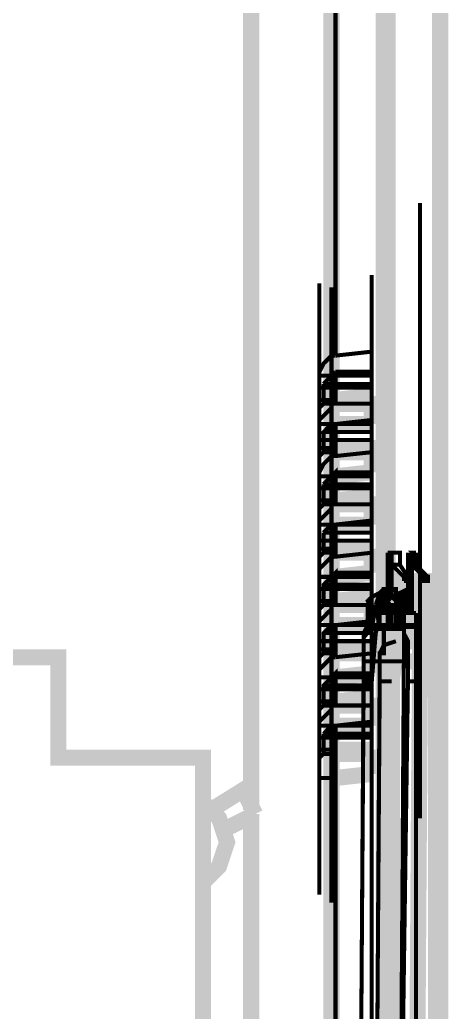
# Model space of a CAD drawing. Header units: metres. Extents: x 2999 to 3164, y 1641 to 1678.
# Drawn here: x 3015.223 to 3015.553, y 1650.656 to 1651.42 of the extents above; entities that cross this region are included whole.
import ezdxf

# ---------------------------------------------------------------- set-up
doc = ezdxf.new("R2010")
doc.units = ezdxf.units.M
doc.layers.add('BLACK', color=7, linetype='Continuous')

msp = doc.modelspace()

# ---------------------------------------------------------------- linework, layer by layer
at = {"layer": 'BLACK'}
for points, const_width in [([(3015.46345, 1652.54488), (3015.46345, 1650.35296)], 0.01238), ([(3015.51304, 1652.5263), (3015.5099, 1652.52316), (3015.5099, 1652.51394), (3015.50675, 1652.47993), (3015.50675, 1650.19818), (3015.5099, 1650.16717), (3015.51304, 1650.1548), (3015.54713, 1650.15795)], 0.01238), ([(3015.54713, 1650.42099), (3015.54713, 1652.50772)], 0.01238), ([(3015.50675, 1652.47993), (3015.50375, 1652.47993), (3015.50375, 1650.19818), (3015.50675, 1650.19818)], 0.01238), ([(3015.40157, 1652.43033), (3015.40157, 1650.81123)], 0.01238), ([(3015.46652, 1651.16101), (3015.46652, 1651.50459), (3015.49446, 1651.50773)], 0.0031), ([(3015.53155, 1650.80494), (3015.53155, 1651.27863)], 0.0031), ([(3015.49446, 1650.7492), (3015.49446, 1651.22297)], 0.0031), ([(3015.45416, 1651.21675), (3015.45416, 1650.74612)], 0.0031), ([(3015.46345, 1651.21368), (3015.46345, 1650.73998)], 0.0031), ([(3015.46652, 1651.16101), (3015.46345, 1651.16101), (3015.46038, 1651.15794), (3015.4573, 1651.15487), (3015.45416, 1651.14858), (3015.45416, 1651.14558)], 0.0031), ([(3015.49446, 1651.16409), (3015.46652, 1651.16101)], 0.0031), ([(3015.49446, 1651.16409), (3015.49446, 1651.13007)], 0.0031), ([(3015.49446, 1651.14558), (3015.45416, 1651.14558)], 0.0031), ([(3015.45416, 1651.14558), (3015.45416, 1651.13629)], 0.0031), ([(3015.46652, 1651.14858), (3015.46345, 1651.14558), (3015.46038, 1651.14244), (3015.4573, 1651.13929)], 0.0031), ([(3015.46652, 1651.14858), (3015.46652, 1651.12393)], 0.0031), ([(3015.46652, 1651.14858), (3015.49446, 1651.14858)], 0.0031), ([(3015.4573, 1651.12393), (3015.4573, 1651.13929)], 0.0031), ([(3015.49446, 1651.13929), (3015.4573, 1651.13929)], 0.0031), ([(3015.49446, 1651.13629), (3015.45416, 1651.13629), (3015.45416, 1651.12693), (3015.46652, 1651.12693)], 0.0031), ([(3015.46652, 1651.12693), (3015.49446, 1651.13007)], 0.01238), ([(3015.49446, 1651.13007), (3015.49446, 1651.10835)], 0.01238), ([(3015.4573, 1651.12393), (3015.45416, 1651.12078), (3015.45416, 1651.10835)], 0.0031), ([(3015.46652, 1651.12393), (3015.46345, 1651.12393), (3015.46345, 1651.12078), (3015.46038, 1651.11771), (3015.4573, 1651.11464), (3015.45416, 1651.11149), (3015.45416, 1651.10835)], 0.0031), ([(3015.46652, 1651.12393), (3015.4573, 1651.12393)], 0.0031), ([(3015.49446, 1651.12393), (3015.46652, 1651.12393)], 0.01238), ([(3015.49446, 1651.12393), (3015.46652, 1651.12393)], 0.0031), ([(3015.46652, 1651.10835), (3015.45416, 1651.10835)], 0.0031), ([(3015.49446, 1651.10835), (3015.45416, 1651.10835)], 0.0031), ([(3015.45416, 1651.09606), (3015.49446, 1651.09606), (3015.49446, 1651.10835)], 0.0031), ([(3015.45416, 1651.10835), (3015.45416, 1651.09606)], 0.0031), ([(3015.49446, 1651.11149), (3015.46652, 1651.10835), (3015.46345, 1651.10835), (3015.46345, 1651.10535), (3015.46038, 1651.10535), (3015.4573, 1651.1022), (3015.49446, 1651.1022)], 0.0031), ([(3015.49446, 1651.10835), (3015.46652, 1651.10835)], 0.01238), ([(3015.46652, 1651.10835), (3015.46652, 1651.0837)], 0.0031), ([(3015.4573, 1651.0867), (3015.4573, 1651.1022)], 0.0031), ([(3015.45416, 1651.09606), (3015.45416, 1651.08984)], 0.0031), ([(3015.49446, 1651.07126), (3015.49446, 1651.08984), (3015.46652, 1651.08984)], 0.01238), ([(3015.49446, 1651.0867), (3015.46652, 1651.0867)], 0.01238), ([(3015.49446, 1651.09606), (3015.49446, 1651.08984)], 0.0031), ([(3015.46652, 1651.08984), (3015.45416, 1651.08984)], 0.0031), ([(3015.46652, 1651.0867), (3015.4573, 1651.0867), (3015.45416, 1651.0837), (3015.45416, 1651.06812), (3015.46652, 1651.06812)], 0.0031), ([(3015.49446, 1651.0867), (3015.46652, 1651.0837), (3015.46345, 1651.0837), (3015.46038, 1651.08055), (3015.4573, 1651.07741), (3015.45416, 1651.07126), (3015.45416, 1651.06812)], 0.0031), ([(3015.46652, 1651.04647), (3015.46652, 1651.07126), (3015.46345, 1651.06812), (3015.46038, 1651.06505), (3015.4573, 1651.06197)], 0.0031), ([(3015.49446, 1651.07126), (3015.46652, 1651.06812)], 0.01238), ([(3015.46652, 1651.07126), (3015.49446, 1651.07126)], 0.0031), ([(3015.49446, 1651.07126), (3015.49446, 1651.05261)], 0.0031), ([(3015.49446, 1651.06812), (3015.45416, 1651.06812)], 0.0031), ([(3015.45416, 1651.06812), (3015.45416, 1651.0589)], 0.0031), ([(3015.4573, 1651.06197), (3015.4573, 1651.04647), (3015.45416, 1651.04332), (3015.45416, 1651.03096)], 0.0031), ([(3015.49446, 1651.06197), (3015.4573, 1651.06197)], 0.0031), ([(3015.45416, 1651.0589), (3015.45416, 1651.04961)], 0.0031), ([(3015.49446, 1651.0589), (3015.45416, 1651.0589)], 0.0031), ([(3015.46652, 1651.04961), (3015.49446, 1651.05261)], 0.01238), ([(3015.49446, 1651.05261), (3015.49446, 1651.03096)], 0.01238), ([(3015.46652, 1651.04961), (3015.45416, 1651.04961)], 0.0031), ([(3015.46652, 1651.04647), (3015.46345, 1651.04647), (3015.46345, 1651.04332), (3015.46038, 1651.04032), (3015.4573, 1651.03718), (3015.45416, 1651.0341), (3015.45416, 1651.03096), (3015.49446, 1651.03096)], 0.0031), ([(3015.46652, 1651.04647), (3015.4573, 1651.04647)], 0.0031), ([(3015.49446, 1651.04647), (3015.46652, 1651.04647)], 0.01238), ([(3015.49446, 1651.04647), (3015.46652, 1651.04647)], 0.0031), ([(3015.45416, 1651.03096), (3015.45416, 1651.01867), (3015.49446, 1651.01867)], 0.0031), ([(3015.46652, 1651.03096), (3015.45416, 1651.03096)], 0.0031), ([(3015.46652, 1651.03096), (3015.46345, 1651.03096), (3015.46345, 1651.02796), (3015.46038, 1651.02796), (3015.4573, 1651.02481)], 0.0031), ([(3015.49446, 1651.03096), (3015.46652, 1651.03096)], 0.01238), ([(3015.46652, 1651.03096), (3015.49446, 1651.0341)], 0.0031), ([(3015.49446, 1651.00931), (3015.46652, 1651.00624), (3015.46652, 1651.03096)], 0.0031), ([(3015.49446, 1651.01238), (3015.49446, 1651.03096)], 0.0031), ([(3015.49446, 1651.02481), (3015.4573, 1651.02481)], 0.0031), ([(3015.46652, 1651.00931), (3015.4573, 1651.00931), (3015.4573, 1651.02481)], 0.0031), ([(3015.45416, 1651.01867), (3015.45416, 1651.01238), (3015.46652, 1651.01238)], 0.0031), ([(3015.46652, 1651.01238), (3015.49446, 1651.01238)], 0.01238), ([(3015.49446, 1651.01238), (3015.49446, 1650.99387)], 0.01238), ([(3015.4573, 1651.00931), (3015.45416, 1651.00624), (3015.45416, 1650.99073)], 0.0031), ([(3015.49446, 1651.00931), (3015.46652, 1651.00931)], 0.01238), ([(3015.50675, 1651.00931), (3015.50675, 1650.98144), (3015.50375, 1650.98144), (3015.50375, 1650.96293), (3015.50061, 1650.96293), (3015.50061, 1650.95979), (3015.49753, 1650.94743), (3015.49446, 1650.91019), (3015.49446, 1650.46751), (3015.49753, 1650.43028), (3015.50061, 1650.41791), (3015.50061, 1650.41484), (3015.52848, 1650.41484), (3015.52848, 1650.96293)], 0.0031), ([(3015.51919, 1650.98758), (3015.51919, 1650.99073), (3015.5099, 1651.00002), (3015.5099, 1651.00931), (3015.50675, 1651.00931)], 0.0031), ([(3015.50675, 1651.00931), (3015.5099, 1651.00931)], 0.0031), ([(3015.52233, 1650.98144), (3015.52233, 1650.96293), (3015.51304, 1650.96293), (3015.51304, 1650.98144), (3015.5099, 1650.98144), (3015.5099, 1651.00931)], 0.0031), ([(3015.5099, 1650.98144), (3015.5099, 1651.00931), (3015.51611, 1651.00931), (3015.51611, 1651.00002), (3015.52233, 1650.99073), (3015.52233, 1650.98758)], 0.0031), ([(3015.5099, 1651.00931), (3015.51611, 1651.00931)], 0.0031), ([(3015.5254, 1651.00931), (3015.5254, 1650.98144), (3015.51919, 1650.97837)], 0.0031), ([(3015.52233, 1651.00931), (3015.52233, 1650.98144)], 0.0031), ([(3015.5254, 1651.00002), (3015.5254, 1651.00931), (3015.52848, 1651.00931)], 0.0031), ([(3015.52848, 1651.00931), (3015.5254, 1651.00931)], 0.0031), ([(3015.5254, 1650.97522), (3015.5254, 1651.00931)], 0.0031), ([(3015.52848, 1651.00002), (3015.52848, 1651.00931)], 0.0031), ([(3015.46652, 1651.00624), (3015.46345, 1651.00624), (3015.46038, 1651.00316), (3015.4573, 1651.00002), (3015.45416, 1650.99687), (3015.45416, 1650.99073), (3015.49446, 1650.99073)], 0.0031), ([(3015.5099, 1651.00002), (3015.51611, 1651.00002)], 0.0031), ([(3015.52848, 1651.00002), (3015.5254, 1651.00002), (3015.53469, 1650.99073)], 0.0031), ([(3015.53769, 1650.99073), (3015.52848, 1651.00002)], 0.0031), ([(3015.46652, 1650.96908), (3015.46652, 1650.99387), (3015.46345, 1650.99073), (3015.46038, 1650.98758), (3015.4573, 1650.98458), (3015.4573, 1650.96908), (3015.45416, 1650.96593), (3015.45416, 1650.95357)], 0.0031), ([(3015.49446, 1650.99387), (3015.46652, 1650.99073)], 0.01238), ([(3015.46652, 1650.99387), (3015.49446, 1650.99387)], 0.0031), ([(3015.49446, 1650.99387), (3015.49446, 1650.97522)], 0.0031), ([(3015.51304, 1650.43342), (3015.5099, 1650.46751), (3015.5099, 1650.91019), (3015.51304, 1650.93499), (3015.51611, 1650.9505), (3015.51919, 1650.9505), (3015.51919, 1650.98758), (3015.5254, 1650.98758), (3015.5254, 1650.9505)], 0.01238), ([(3015.54084, 1650.98758), (3015.54084, 1650.9505), (3015.54398, 1650.93814), (3015.54398, 1650.43957), (3015.54084, 1650.42728), (3015.51611, 1650.42728)], 0.01238), ([(3015.51919, 1650.98758), (3015.52233, 1650.98758)], 0.01238), ([(3015.52233, 1650.98758), (3015.5254, 1650.98758), (3015.5254, 1650.9505)], 0.01238), ([(3015.53769, 1650.98758), (3015.54084, 1650.98758)], 0.01238), ([(3015.54084, 1650.9505), (3015.54084, 1650.98758), (3015.53769, 1650.98758)], 0.01238), ([(3015.54084, 1650.98758), (3015.53769, 1650.98758)], 0.01238), ([(3015.53769, 1650.9505), (3015.53769, 1650.98758)], 0.01238), ([(3015.46652, 1650.99073), (3015.45416, 1650.99073)], 0.0031), ([(3015.45416, 1650.99073), (3015.45416, 1650.98144)], 0.0031), ([(3015.49446, 1650.98458), (3015.4573, 1650.98458)], 0.0031), ([(3015.51919, 1650.99073), (3015.52233, 1650.99073)], 0.0031), ([(3015.51919, 1650.98758), (3015.52233, 1650.98758)], 0.0031), ([(3015.53769, 1650.98758), (3015.53469, 1650.98758)], 0.0031), ([(3015.45416, 1650.98144), (3015.45416, 1650.97222)], 0.0031), ([(3015.49446, 1650.98144), (3015.45416, 1650.98144)], 0.0031), ([(3015.46652, 1650.97222), (3015.49446, 1650.97522)], 0.01238), ([(3015.49446, 1650.97522), (3015.49446, 1650.95357)], 0.01238), ([(3015.50061, 1650.97837), (3015.49446, 1650.97522), (3015.49132, 1650.97222), (3015.49446, 1650.96593), (3015.50061, 1650.96293)], 0.0031), ([(3015.49132, 1650.96908), (3015.49446, 1650.96908), (3015.49753, 1650.96593), (3015.50061, 1650.96293), (3015.50675, 1650.96593), (3015.50675, 1650.97522), (3015.50061, 1650.97837)], 0.0031), ([(3015.49753, 1650.96908), (3015.49753, 1650.96593), (3015.50061, 1650.96593), (3015.50375, 1650.96293), (3015.50675, 1650.96293), (3015.50675, 1650.96593), (3015.5099, 1650.96593), (3015.5099, 1650.96908), (3015.51304, 1650.96908), (3015.51304, 1650.97222), (3015.5099, 1650.97522), (3015.5099, 1650.97837), (3015.50375, 1650.97837)], 0.0031), ([(3015.50675, 1650.97837), (3015.50061, 1650.97522), (3015.49753, 1650.96908)], 0.0031), ([(3015.50061, 1650.97837), (3015.49753, 1650.96908)], 0.0031), ([(3015.51304, 1650.98144), (3015.50675, 1650.97837), (3015.50375, 1650.97837), (3015.5099, 1650.98144)], 0.0031), ([(3015.50061, 1650.97837), (3015.50375, 1650.98144)], 0.0031), ([(3015.50061, 1650.97837), (3015.50675, 1650.98144)], 0.0031), ([(3015.50061, 1650.97837), (3015.50061, 1650.96293)], 0.0031), ([(3015.50061, 1650.97837), (3015.50375, 1650.97837), (3015.50375, 1650.96293), (3015.51304, 1650.96293)], 0.0031), ([(3015.50375, 1650.97837), (3015.50061, 1650.97837)], 0.0031), ([(3015.51611, 1650.97837), (3015.5099, 1650.97522), (3015.50675, 1650.97222), (3015.5099, 1650.96593), (3015.51611, 1650.96293)], 0.0031), ([(3015.51304, 1650.97522), (3015.50675, 1650.97837)], 0.0031), ([(3015.5099, 1650.96908), (3015.51304, 1650.96593), (3015.51611, 1650.96293), (3015.52233, 1650.96593), (3015.52233, 1650.97522), (3015.51611, 1650.97837)], 0.0031), ([(3015.51919, 1650.97837), (3015.51611, 1650.97837), (3015.51304, 1650.96908)], 0.0031), ([(3015.51919, 1650.97837), (3015.51611, 1650.97522), (3015.51304, 1650.96908)], 0.0031), ([(3015.51611, 1650.97837), (3015.52233, 1650.98144)], 0.0031), ([(3015.51611, 1650.97837), (3015.52233, 1650.98144)], 0.0031), ([(3015.51611, 1650.97837), (3015.51611, 1650.96293)], 0.0031), ([(3015.51919, 1650.97837), (3015.51611, 1650.97837)], 0.0031), ([(3015.51919, 1650.97837), (3015.5254, 1650.98144)], 0.0031), ([(3015.51919, 1650.96293), (3015.51919, 1650.97837)], 0.0031), ([(3015.5254, 1650.97522), (3015.52233, 1650.97837), (3015.51919, 1650.97837)], 0.0031), ([(3015.5254, 1650.97522), (3015.51919, 1650.97837)], 0.0031), ([(3015.46652, 1650.97222), (3015.45416, 1650.97222)], 0.0031), ([(3015.46652, 1650.96908), (3015.46345, 1650.96908), (3015.46345, 1650.96593), (3015.46038, 1650.96293), (3015.4573, 1650.95979), (3015.45416, 1650.95664), (3015.45416, 1650.95357)], 0.0031), ([(3015.46652, 1650.96908), (3015.4573, 1650.96908)], 0.0031), ([(3015.49446, 1650.96908), (3015.46652, 1650.96908)], 0.01238), ([(3015.49446, 1650.96908), (3015.46652, 1650.96908)], 0.0031), ([(3015.49132, 1650.96908), (3015.49446, 1650.96593), (3015.50061, 1650.96293)], 0.0031), ([(3015.49132, 1650.9505), (3015.49132, 1650.96908)], 0.0031), ([(3015.49446, 1650.9505), (3015.49446, 1650.96908)], 0.0031), ([(3015.50375, 1650.96293), (3015.51304, 1650.96908)], 0.0031), ([(3015.5099, 1650.96908), (3015.50675, 1650.96908)], 0.0031), ([(3015.50675, 1650.96908), (3015.5099, 1650.96593), (3015.51611, 1650.96293)], 0.0031), ([(3015.50675, 1650.9505), (3015.50675, 1650.96908)], 0.0031), ([(3015.5099, 1650.96908), (3015.5099, 1650.9505), (3015.5099, 1650.95357), (3015.52233, 1650.95357)], 0.0031), ([(3015.51304, 1650.96908), (3015.51304, 1650.95357), (3015.51611, 1650.95357), (3015.51611, 1650.96293)], 0.0031), ([(3015.51304, 1650.96908), (3015.51304, 1650.96593), (3015.51611, 1650.96593), (3015.51611, 1650.96293), (3015.52233, 1650.96293), (3015.52233, 1650.96593), (3015.5254, 1650.96593)], 0.0031), ([(3015.51304, 1650.9505), (3015.51304, 1650.96908)], 0.0031), ([(3015.51304, 1650.96908), (3015.51611, 1650.96908)], 0.0031), ([(3015.5254, 1650.96593), (3015.5254, 1650.97522)], 0.0031), ([(3015.49132, 1650.96293), (3015.49132, 1650.95357), (3015.48824, 1650.94743), (3015.48824, 1650.91019)], 0.0031), ([(3015.50061, 1650.96293), (3015.49132, 1650.96293), (3015.49132, 1650.95357), (3015.48824, 1650.94743), (3015.48824, 1650.91019)], 0.0031), ([(3015.49446, 1650.96293), (3015.49446, 1650.9505), (3015.49132, 1650.9505)], 0.0031), ([(3015.50061, 1650.96293), (3015.50061, 1650.95979), (3015.49753, 1650.94743), (3015.49446, 1650.91019)], 0.0031), ([(3015.50061, 1650.96293), (3015.50061, 1650.9505), (3015.5099, 1650.9505), (3015.5099, 1650.96293)], 0.0031), ([(3015.50061, 1650.96293), (3015.50375, 1650.96293)], 0.0031), ([(3015.52848, 1650.91019), (3015.52233, 1650.91019), (3015.52233, 1650.94121), (3015.51919, 1650.94743), (3015.51919, 1650.96293), (3015.51611, 1650.96293)], 0.0031), ([(3015.52233, 1650.91019), (3015.52233, 1650.94121), (3015.51919, 1650.94743), (3015.51919, 1650.96293), (3015.51611, 1650.96293)], 0.0031), ([(3015.51611, 1650.96293), (3015.51919, 1650.96293)], 0.0031), ([(3015.51919, 1650.96293), (3015.5254, 1650.96593)], 0.0031), ([(3015.52233, 1650.96293), (3015.5254, 1650.96293), (3015.5254, 1650.96593)], 0.0031), ([(3015.52848, 1650.96293), (3015.5254, 1650.96293)], 0.0031), ([(3015.52848, 1650.91019), (3015.52848, 1650.96293)], 0.0031), ([(3015.49446, 1650.95357), (3015.46652, 1650.95357)], 0.01238), ([(3015.46652, 1650.95357), (3015.49446, 1650.95664)], 0.0031), ([(3015.5099, 1650.91019), (3015.51304, 1650.93814), (3015.51611, 1650.9505)], 0.01238), ([(3015.53769, 1650.9505), (3015.51919, 1650.9505)], 0.01238), ([(3015.53155, 1650.91019), (3015.53155, 1650.9505), (3015.52848, 1650.9505)], 0.01238), ([(3015.53155, 1650.91019), (3015.53155, 1650.9505), (3015.52848, 1650.9505)], 0.01238), ([(3015.54084, 1650.9505), (3015.53769, 1650.9505)], 0.01238), ([(3015.54084, 1650.9505), (3015.54398, 1650.93814), (3015.54398, 1650.91019)], 0.01238), ([(3015.46652, 1650.92885), (3015.46652, 1650.95357), (3015.46345, 1650.95357), (3015.46345, 1650.9505), (3015.46038, 1650.9505), (3015.4573, 1650.94743), (3015.4573, 1650.93185), (3015.45416, 1650.92885), (3015.45416, 1650.91334)], 0.0031), ([(3015.49446, 1650.95357), (3015.45416, 1650.95357)], 0.0031), ([(3015.45416, 1650.95357), (3015.45416, 1650.94121)], 0.0031), ([(3015.49446, 1650.95357), (3015.49446, 1650.94121), (3015.45416, 1650.94121)], 0.0031), ([(3015.46652, 1650.95357), (3015.45416, 1650.95357)], 0.0031), ([(3015.49446, 1650.94743), (3015.4573, 1650.94743)], 0.0031), ([(3015.49132, 1650.9505), (3015.49132, 1650.94743), (3015.48824, 1650.94428), (3015.48824, 1650.9257)], 0.0031), ([(3015.49446, 1650.9505), (3015.49446, 1650.95357), (3015.50675, 1650.95357)], 0.0031), ([(3015.49446, 1650.95357), (3015.50061, 1650.95357)], 0.0031), ([(3015.49446, 1650.9505), (3015.49753, 1650.9505)], 0.0031), ([(3015.49446, 1650.9505), (3015.49753, 1650.9505)], 0.0031), ([(3015.49446, 1650.9505), (3015.50061, 1650.9505)], 0.0031), ([(3015.51304, 1650.95357), (3015.50061, 1650.95357), (3015.50061, 1650.9505)], 0.0031), ([(3015.50375, 1650.9505), (3015.50375, 1650.93814), (3015.50061, 1650.93185), (3015.50061, 1650.91019)], 0.0031), ([(3015.50061, 1650.9505), (3015.50375, 1650.9505)], 0.0031), ([(3015.50061, 1650.9505), (3015.50375, 1650.9505)], 0.0031), ([(3015.50061, 1650.9505), (3015.50375, 1650.9505)], 0.0031), ([(3015.50375, 1650.9505), (3015.50375, 1650.93814), (3015.50061, 1650.93185), (3015.50061, 1650.91019)], 0.0031), ([(3015.50375, 1650.9505), (3015.51611, 1650.9505)], 0.0031), ([(3015.50675, 1650.9505), (3015.50675, 1650.95357), (3015.51304, 1650.95357), (3015.51304, 1650.9505)], 0.0031), ([(3015.5099, 1650.9505), (3015.51304, 1650.95357)], 0.0031), ([(3015.5099, 1650.95357), (3015.51304, 1650.95357)], 0.0031), ([(3015.5099, 1650.9505), (3015.51304, 1650.9505)], 0.0031), ([(3015.5099, 1650.9505), (3015.51304, 1650.9505)], 0.0031), ([(3015.51304, 1650.95357), (3015.5254, 1650.95357)], 0.0031), ([(3015.51611, 1650.95357), (3015.51919, 1650.95357)], 0.0031), ([(3015.51611, 1650.95357), (3015.51919, 1650.95357)], 0.0031), ([(3015.51611, 1650.95357), (3015.51919, 1650.95357)], 0.0031), ([(3015.51611, 1650.9505), (3015.51919, 1650.9505)], 0.0031), ([(3015.51919, 1650.9257), (3015.51919, 1650.95357)], 0.0031), ([(3015.52233, 1650.9505), (3015.52233, 1650.95357), (3015.5254, 1650.95357), (3015.5254, 1650.9505)], 0.0031), ([(3015.45416, 1650.94121), (3015.45416, 1650.93499)], 0.0031), ([(3015.46652, 1650.93499), (3015.49446, 1650.93499)], 0.01238), ([(3015.49446, 1650.93499), (3015.49446, 1650.91648)], 0.01238), ([(3015.49446, 1650.94121), (3015.49446, 1650.93499)], 0.0031), ([(3015.50375, 1650.93814), (3015.51304, 1650.94121)], 0.0031), ([(3015.51304, 1650.43657), (3015.5254, 1650.43657), (3015.52848, 1650.43957), (3015.52848, 1650.452), (3015.53155, 1650.9257), (3015.53155, 1650.94121), (3015.51304, 1650.94121)], 0.01238), ([(3015.46652, 1650.93499), (3015.45416, 1650.93499)], 0.0031), ([(3015.46652, 1650.93185), (3015.4573, 1650.93185)], 0.0031), ([(3015.49446, 1650.93185), (3015.46652, 1650.93185)], 0.01238), ([(3015.46652, 1650.92885), (3015.49446, 1650.93185)], 0.0031), ([(3015.49446, 1650.93185), (3015.46652, 1650.92885)], 0.0031), ([(3015.50375, 1650.93814), (3015.50375, 1650.93185), (3015.50061, 1650.93185), (3015.50061, 1650.9257), (3015.49753, 1650.452), (3015.49753, 1650.43657), (3015.51304, 1650.43657)], 0.0031), ([(3015.46652, 1650.92885), (3015.46345, 1650.92885), (3015.46038, 1650.9257), (3015.4573, 1650.92263), (3015.45416, 1650.91948), (3015.45416, 1650.91334)], 0.0031), ([(3015.48824, 1650.9257), (3015.4851, 1650.452), (3015.4851, 1650.42413)], 0.0031), ([(3015.51919, 1650.9257), (3015.48824, 1650.9257)], 0.0031), ([(3015.51919, 1650.9257), (3015.48824, 1650.9257)], 0.0031), ([(3015.51304, 1650.9257), (3015.53155, 1650.9257)], 0.01238), ([(3015.51304, 1650.9257), (3015.53155, 1650.9257)], 0.01238), ([(3015.51304, 1650.42413), (3015.51611, 1650.42728), (3015.51611, 1650.452), (3015.51919, 1650.9257)], 0.0031), ([(3015.46652, 1650.89169), (3015.46652, 1650.91648), (3015.46345, 1650.91334), (3015.46038, 1650.91019), (3015.4573, 1650.90719), (3015.4573, 1650.89169)], 0.0031), ([(3015.49446, 1650.91648), (3015.46652, 1650.91334)], 0.01238), ([(3015.46652, 1650.91648), (3015.49446, 1650.91648)], 0.0031), ([(3015.49446, 1650.89783), (3015.49446, 1650.91648)], 0.0031), ([(3015.46652, 1650.91334), (3015.45416, 1650.91334)], 0.0031), ([(3015.45416, 1650.91334), (3015.45416, 1650.90405)], 0.0031), ([(3015.49446, 1650.91334), (3015.45416, 1650.91334)], 0.0031), ([(3015.48824, 1650.91019), (3015.4851, 1650.46751)], 0.0031), ([(3015.48824, 1650.91019), (3015.49446, 1650.91019), (3015.49446, 1650.46751)], 0.0031), ([(3015.50061, 1650.91019), (3015.49753, 1650.46751)], 0.0031), ([(3015.50061, 1650.91019), (3015.5099, 1650.91019)], 0.0031), ([(3015.5099, 1650.46751), (3015.5099, 1650.91019)], 0.01238), ([(3015.52848, 1650.46751), (3015.51611, 1650.46751), (3015.52233, 1650.91019)], 0.0031), ([(3015.52848, 1650.46751), (3015.53155, 1650.91019)], 0.01238), ([(3015.53155, 1650.91019), (3015.54398, 1650.91019)], 0.01238), ([(3015.52848, 1650.46751), (3015.52848, 1650.91019)], 0.0031), ([(3015.54398, 1650.91019), (3015.54398, 1650.46751)], 0.01238), ([(3015.45416, 1650.90405), (3015.45416, 1650.89476)], 0.0031), ([(3015.49446, 1650.90405), (3015.45416, 1650.90405)], 0.0031), ([(3015.49446, 1650.90719), (3015.4573, 1650.90719)], 0.0031), ([(3015.46652, 1650.89476), (3015.49446, 1650.89783)], 0.01238), ([(3015.49446, 1650.89783), (3015.49446, 1650.87611)], 0.01238), ([(3015.46652, 1650.89476), (3015.45416, 1650.89476)], 0.0031), ([(3015.49446, 1650.89169), (3015.46652, 1650.89169)], 0.01238), ([(3015.4573, 1650.89169), (3015.45416, 1650.88854), (3015.45416, 1650.87611)], 0.0031), ([(3015.46652, 1650.89169), (3015.46345, 1650.89169), (3015.46345, 1650.88854), (3015.46038, 1650.88547), (3015.4573, 1650.8824), (3015.45416, 1650.87925), (3015.45416, 1650.87611), (3015.49446, 1650.87611)], 0.0031), ([(3015.46652, 1650.89169), (3015.4573, 1650.89169)], 0.0031), ([(3015.49446, 1650.89169), (3015.46652, 1650.89169)], 0.0031), ([(3015.46652, 1650.89169), (3015.49446, 1650.89169)], 0.0031), ([(3015.49446, 1650.87611), (3015.46652, 1650.87611)], 0.01238), ([(3015.46652, 1650.87611), (3015.49446, 1650.87925)], 0.0031), ([(3015.46652, 1650.87611), (3015.45416, 1650.87611)], 0.0031), ([(3015.46652, 1650.87611), (3015.46652, 1650.53254), (3015.46345, 1650.53254), (3015.46038, 1650.52939), (3015.4573, 1650.52632), (3015.45416, 1650.52325), (3015.45416, 1650.51696)], 0.0031), ([(3015.45416, 1650.87611), (3015.45416, 1650.86689)], 0.0031), ([(3015.46652, 1650.87611), (3015.46345, 1650.87611), (3015.46345, 1650.87311), (3015.46038, 1650.87311), (3015.4573, 1650.86996)], 0.0031), ([(3015.4573, 1650.85446), (3015.4573, 1650.86996)], 0.0031), ([(3015.49446, 1650.86996), (3015.4573, 1650.86996)], 0.0031), ([(3015.49446, 1650.8576), (3015.49446, 1650.87611)], 0.0031), ([(3015.49446, 1650.86689), (3015.45416, 1650.86689), (3015.45416, 1650.8576)], 0.0031), ([(3015.46652, 1650.8576), (3015.49446, 1650.8576)], 0.01238), ([(3015.49446, 1650.8576), (3015.49446, 1650.83902)], 0.01238), ([(3015.46652, 1650.8576), (3015.45416, 1650.8576)], 0.0031), ([(3015.4573, 1650.85446), (3015.45416, 1650.85146), (3015.45416, 1650.83588)], 0.0031), ([(3015.46652, 1650.85446), (3015.4573, 1650.85446)], 0.0031), ([(3015.49446, 1650.85446), (3015.46652, 1650.85446)], 0.01238), ([(3015.49446, 1650.83902), (3015.46652, 1650.83588)], 0.01238), ([(3015.37062, 1650.81123), (3015.39542, 1650.82666), (3015.40464, 1650.80808)], 0.01238), ([(3015.46652, 1650.83588), (3015.45416, 1650.83588)], 0.0031), ([(3015.36448, 1650.75549), (3015.37677, 1650.76785), (3015.38299, 1650.78643), (3015.37677, 1650.80494), (3015.36448, 1650.81737)], 0.01238), ([(3015.40464, 1650.80808), (3015.37984, 1650.79572)], 0.01238), ([(3015.40157, 1650.80808), (3015.40157, 1650.35296)], 0.01238)]:
    msp.add_lwpolyline(points, dxfattribs=dict(at, const_width=const_width))
for points, const_width in [([(3015.52233, 1651.00931), (3015.5254, 1651.00931), (3015.52233, 1651.00931)], 0.0031), ([(3015.53469, 1650.98758), (3015.53769, 1650.98758), (3015.53769, 1650.99073), (3015.53469, 1650.99073), (3015.53469, 1650.98758)], 0.0031), ([(3015.49753, 1650.9505), (3015.49753, 1650.96908), (3015.49753, 1650.9505)], 0.0031), ([(3015.0765, 1650.83588), (3015.0765, 1650.65637), (3015.06721, 1650.65637), (3015.06721, 1650.66252), (3015.04863, 1650.66252), (3015.04863, 1650.56655), (3015.09201, 1650.56655), (3015.12609, 1650.55733), (3015.253, 1650.55733), (3015.253, 1650.63472), (3015.36448, 1650.63472), (3015.36448, 1650.85146), (3015.253, 1650.85146), (3015.253, 1650.92885), (3015.12609, 1650.92885), (3015.09201, 1650.91948), (3015.04863, 1650.91948), (3015.04863, 1650.84831), (3015.05792, 1650.83588), (3015.0765, 1650.83588)], 0.01238)]:
    msp.add_lwpolyline(points, close=True, dxfattribs=dict(at, const_width=const_width))

doc.saveas('drawing.dxf')
